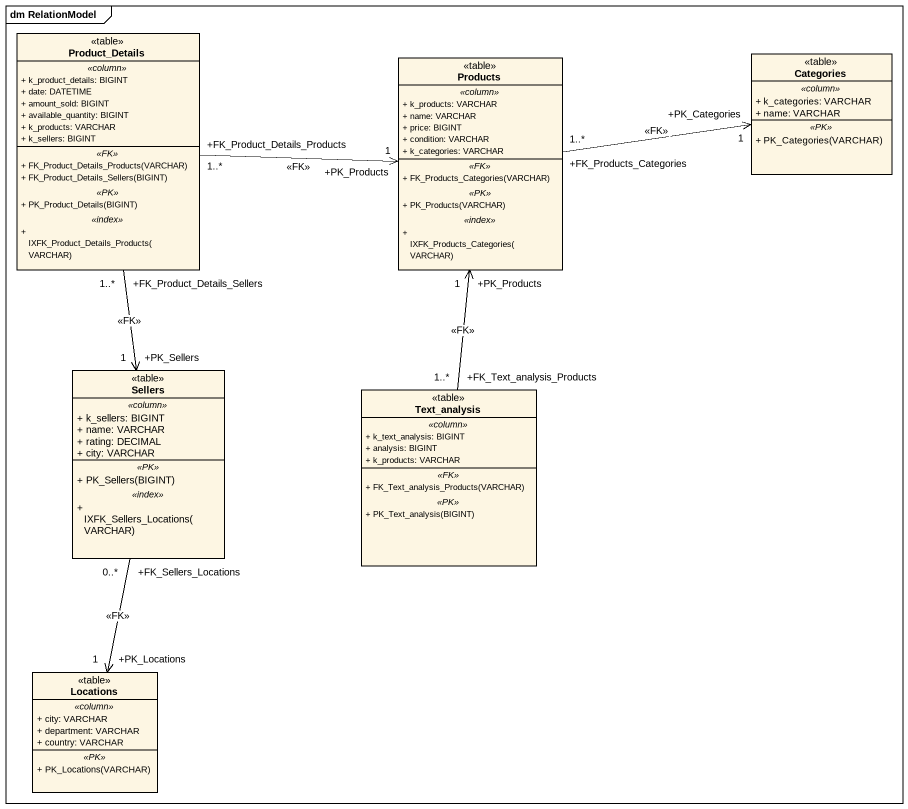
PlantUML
@startuml
mainframe dm RelationModel
hide circle
hide empty members
skinparam classAttributeIconSize 0
class Product_Details <<table>> {
  .. <<column>> ..
  + k_product_details: BIGINT
  + date: DATETIME
  + amount_sold: BIGINT
  + available_quantity: BIGINT
  + k_products: VARCHAR
  + k_sellers: BIGINT
  .. <<FK>> ..
  + FK_Product_Details_Products(VARCHAR)
  + FK_Product_Details_Sellers(BIGINT)
  .. <<PK>> ..
  + PK_Product_Details(BIGINT)
  .. <<index>> ..
  + IXFK_Product_Details_Products(VARCHAR)
}
class Products <<table>> {
  .. <<column>> ..
  + k_products: VARCHAR
  + name: VARCHAR
  + price: BIGINT
  + condition: VARCHAR
  + k_categories: VARCHAR
  .. <<FK>> ..
  + FK_Products_Categories(VARCHAR)
  .. <<PK>> ..
  + PK_Products(VARCHAR)
  .. <<index>> ..
  + IXFK_Products_Categories(VARCHAR)
}
class Categories <<table>> {
  .. <<column>> ..
  + k_categories: VARCHAR
  + name: VARCHAR
  .. <<PK>> ..
  + PK_Categories(VARCHAR)
}
class Sellers <<table>> {
  .. <<column>> ..
  + k_sellers: BIGINT
  + name: VARCHAR
  + rating: DECIMAL
  + city: VARCHAR
  .. <<PK>> ..
  + PK_Sellers(BIGINT)
  .. <<index>> ..
  + IXFK_Sellers_Locations(VARCHAR)
}
class Text_analysis <<table>> {
  .. <<column>> ..
  + k_text_analysis: BIGINT
  + analysis: BIGINT
  + k_products: VARCHAR
  .. <<FK>> ..
  + FK_Text_analysis_Products(VARCHAR)
  .. <<PK>> ..
  + PK_Text_analysis(BIGINT)
}
class Locations <<table>> {
  .. <<column>> ..
  + city: VARCHAR
  + department: VARCHAR
  + country: VARCHAR
  .. <<PK>> ..
  + PK_Locations(VARCHAR)
}
Product_Details "+FK_Product_Details_Products\n1..*" -right-> "+PK_Products\n1" Products : <<FK>>
Product_Details "+FK_Product_Details_Sellers\n1..*" --> "+PK_Sellers\n1" Sellers : <<FK>>
Products "+FK_Products_Categories\n1..*" -right-> "+PK_Categories\n1" Categories : <<FK>>
Sellers "+FK_Sellers_Locations\n0..*" --> "+PK_Locations\n1" Locations : <<FK>>
Text_analysis "+FK_Text_analysis_Products\n1..*" -up-> "+PK_Products\n1" Products : <<FK>>
@enduml
